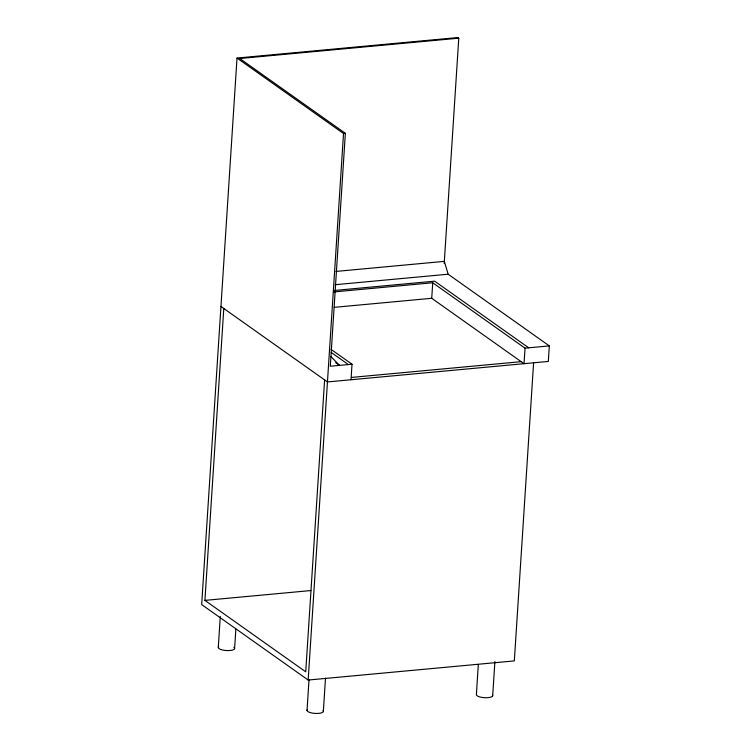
<?xml version="1.0" encoding="UTF-8"?>
<svg xmlns="http://www.w3.org/2000/svg" width="751" height="751" viewBox="0 0 751 751"><rect width="100%" height="100%" fill="white"/><g stroke="black" fill="none" stroke-linecap="round" stroke-linejoin="round"><path stroke-width="1.13" d="M444.198 263.526L458.777 38.179L457.885 37.55L237.016 58.052L201.672 604.583L308.173 680.04L514.322 660.908L533.604 362.799M324.61 379.922L305.732 671.816L204.91 600.387L223.789 308.492M218.288 647.315L220.287 616.487M234.594 648.648L235.852 629.235M308.173 680.04L343.517 133.518L237.016 58.052M307.028 710.493L309.018 679.674M458.777 38.179L239.738 58.512L345.357 133.34L330.299 366.244L352.012 364.226L351.008 379.753M323.362 711.225L325.502 678.125M432.726 282.761L525.033 348.164L524.029 363.691L431.731 298.288L432.726 282.761L334.026 291.923M478.303 664.795L476.378 694.478A8.186 2.553 3.7 0 0 484.996 697.726A8.186 2.553 3.7 0 0 492.562 695.135M492.684 695.811L494.9 661.556M335.988 271.43L444.339 261.367L448.15 274.218L549.328 345.901L548.324 361.428L327.455 381.94L220.944 306.474M343.517 133.518L345.357 133.34M335.077 284.713L448.15 274.218M334.552 290.459L434.641 281.165L528.713 347.816M334.186 307.347L431.731 298.288M525.033 348.164L549.328 345.901M351.656 377.415L521.185 361.672M204.91 600.387L310.895 590.549M331.078 349.393L352.012 364.226M331.229 352.444L348.333 364.564M335.678 362.677L339.499 365.39L330.928 356.537M233.805 647.296A8.186 2.553 3.7 0 1 226.905 650.563A8.186 2.553 3.7 0 1 218.729 646.686M322.996 710.549A8.186 2.553 3.7 0 1 315.542 713.441A8.186 2.553 3.7 0 1 307.215 709.836"/></g></svg>
